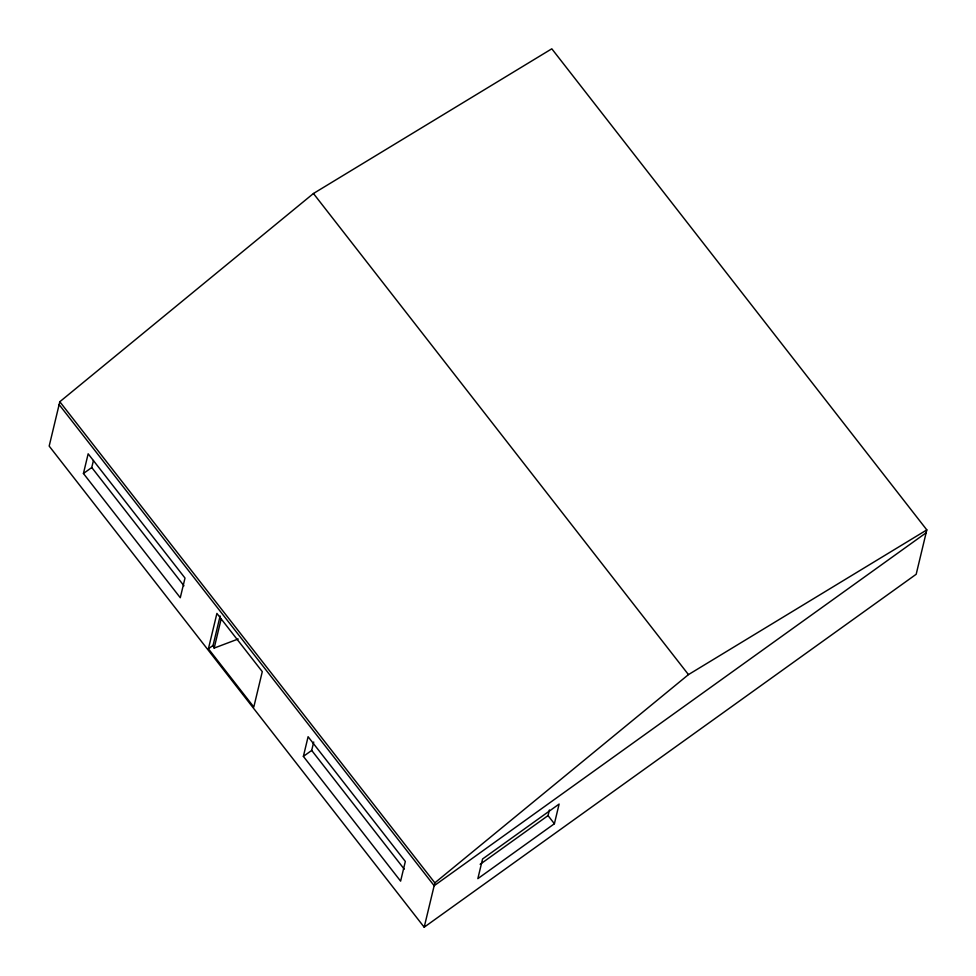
<?xml version="1.0" encoding="UTF-8"?>
<svg xmlns="http://www.w3.org/2000/svg" width="976" height="976" viewBox="0 0 976 976"><rect width="100%" height="100%" fill="white"/><g stroke="black" fill="none" stroke-linecap="round" stroke-linejoin="round"><path stroke-width="1.46" d="M59.817 401.734L49.178 446.093L424.194 927.2L916.183 574.266L926.822 529.907L551.806 48.8L313.442 193.504L59.817 401.734L434.845 882.853L424.194 927.2M83.436 473.494L88.157 453.816L185.001 578.06L180.279 597.727L83.436 473.494L91.756 467.516L93.44 460.489M208.413 648.784L216.904 613.416L262.288 671.647L253.809 707.014L208.413 648.784L213.171 645.368M220.125 615.978L213.061 645.453L214.171 648.088L238.205 638.999M214.171 648.088L221.247 618.625M303.377 756.388L308.099 736.721L405.333 861.466L400.611 881.133L303.377 756.388L311.698 750.422L313.723 741.992M480.143 864.309L548.036 815.594L549.39 809.982M554.392 823.744L559.114 804.065L482.571 858.978L477.85 878.644L554.392 823.744L548.036 815.594M434.845 882.853L688.458 674.611L926.822 529.907M926.139 532.786L434.161 885.732L59.133 404.613M313.442 193.504L688.458 674.611M91.756 467.516L183.952 585.783M311.698 750.422L404.259 869.165"/></g></svg>
